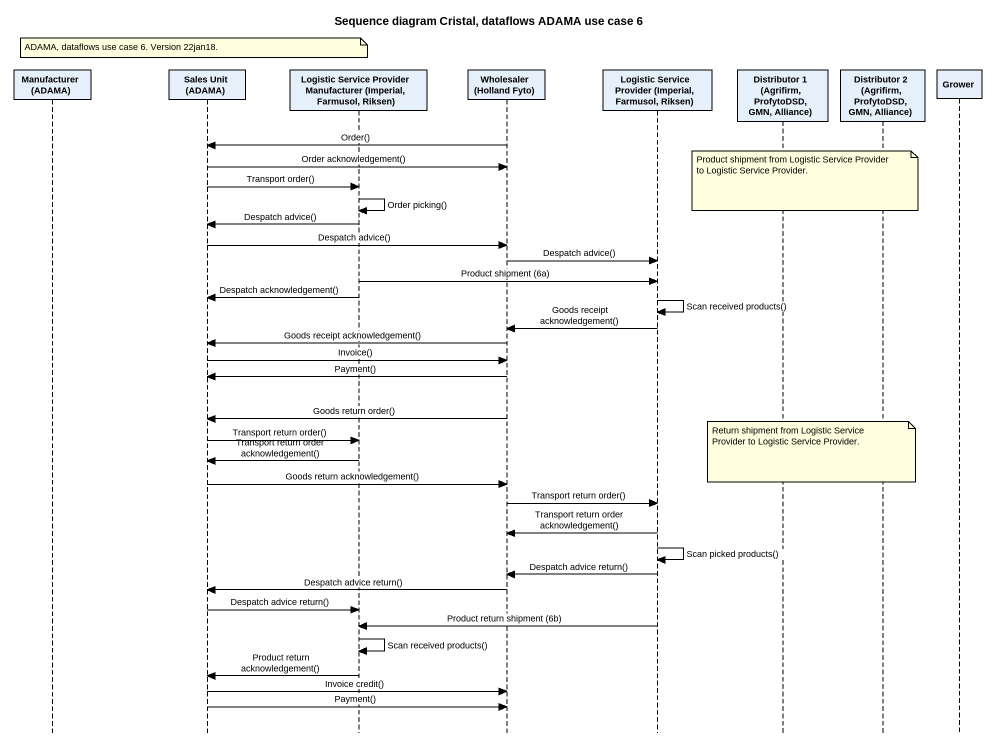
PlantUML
@startuml
title Sequence diagram Cristal, dataflows ADAMA use case 6
hide footbox
participant "Manufacturer (ADAMA)" as Manufacturer_ADAMA
participant "Sales Unit (ADAMA)" as Sales_Unit_ADAMA
participant "Logistic Service Provider Manufacturer (Imperial, Farmusol, Riksen)" as Logistic_Service_Provider
participant "Wholesaler (Holland Fyto)" as Wholesaler_Holland_Fyto
participant "Logistic Service Provider (Imperial, Farmusol, Riksen)" as Logistic_Service_Provider_2
participant "Distributor 1 (Agrifirm, ProfytoDSD, GMN, Alliance)" as Distributor_1_Agrifirm
participant "Distributor 2 (Agrifirm, ProfytoDSD, GMN, Alliance)" as Distributor_2_Agrifirm
participant Grower

note over Sales_Unit_ADAMA : ADAMA, dataflows use case 6. Version 22jan18.
Wholesaler_Holland_Fyto -> Sales_Unit_ADAMA : Order()
Sales_Unit_ADAMA -> Wholesaler_Holland_Fyto : Order acknowledgement()
note over Distributor_1_Agrifirm : Product shipment from Logistic Service Provider to Logistic Service Provider.
Sales_Unit_ADAMA -> Logistic_Service_Provider : Transport order()
Logistic_Service_Provider -> Logistic_Service_Provider : Order picking()
Logistic_Service_Provider -> Sales_Unit_ADAMA : Despatch advice()
Sales_Unit_ADAMA -> Wholesaler_Holland_Fyto : Despatch advice()
Wholesaler_Holland_Fyto -> Logistic_Service_Provider_2 : Despatch advice()
Logistic_Service_Provider -> Logistic_Service_Provider_2 : Product shipment (6a)
Logistic_Service_Provider -> Sales_Unit_ADAMA : Despatch acknowledgement()
Logistic_Service_Provider_2 -> Logistic_Service_Provider_2 : Scan received products()
Logistic_Service_Provider_2 -> Wholesaler_Holland_Fyto : Goods receipt acknowledgement()
Wholesaler_Holland_Fyto -> Sales_Unit_ADAMA : Goods receipt acknowledgement()
Sales_Unit_ADAMA -> Wholesaler_Holland_Fyto : Invoice()
Wholesaler_Holland_Fyto -> Sales_Unit_ADAMA : Payment()
Wholesaler_Holland_Fyto -> Sales_Unit_ADAMA : Goods return order()
Sales_Unit_ADAMA -> Logistic_Service_Provider : Transport return order()
note over Distributor_1_Agrifirm : Return shipment from Logistic Service Provider to Logistic Service Provider.
Logistic_Service_Provider -> Sales_Unit_ADAMA : Transport return order acknowledgement()
Sales_Unit_ADAMA -> Wholesaler_Holland_Fyto : Goods return acknowledgement()
Wholesaler_Holland_Fyto -> Logistic_Service_Provider_2 : Transport return order()
Logistic_Service_Provider_2 -> Wholesaler_Holland_Fyto : Transport return order acknowledgement()
Logistic_Service_Provider_2 -> Logistic_Service_Provider_2 : Scan picked products()
Logistic_Service_Provider_2 -> Wholesaler_Holland_Fyto : Despatch advice return()
Wholesaler_Holland_Fyto -> Sales_Unit_ADAMA : Despatch advice return()
Sales_Unit_ADAMA -> Logistic_Service_Provider : Despatch advice return()
Logistic_Service_Provider_2 -> Logistic_Service_Provider : Product return shipment (6b)
Logistic_Service_Provider -> Logistic_Service_Provider : Scan received products()
Logistic_Service_Provider -> Sales_Unit_ADAMA : Product return acknowledgement()
Sales_Unit_ADAMA -> Wholesaler_Holland_Fyto : Invoice credit()
Sales_Unit_ADAMA -> Wholesaler_Holland_Fyto : Payment()
@enduml
